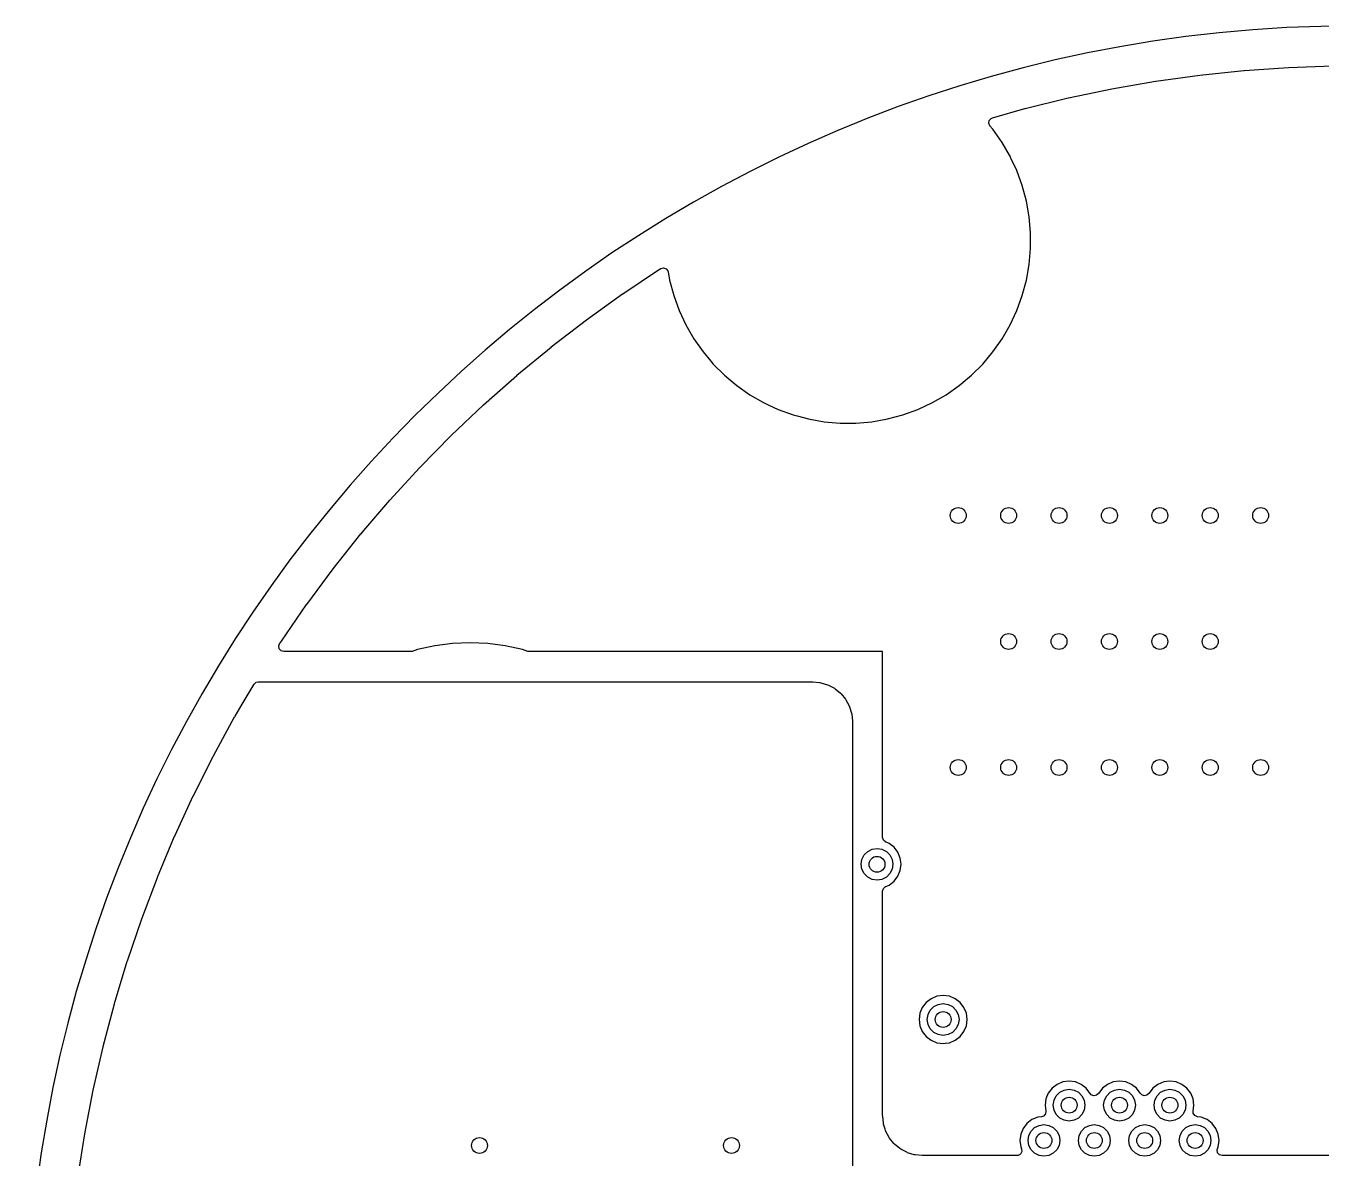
# Model space of a CAD drawing. Extents: x 116 to 183, y -128 to -37.6.
# Drawn here: x 115.95 to 148.59, y -66.1 to -37.57 of the extents above; entities that cross this region are included whole.
import ezdxf

# ---------------------------------------------------------------- set-up
doc = ezdxf.new("R2010")
doc.units = 0
doc.layers.add('BLACK', color=7, linetype='CONTINUOUS')

msp = doc.modelspace()

# ---------------------------------------------------------------- linework, layer by layer
at = {"layer": 'BLACK', "linetype": 'CONTINUOUS'}
for p, q in [((144.42392, -38.965906), (145.531056, -38.81204)), ((145.531056, -38.81204), (145.535187, -38.811539)), ((145.535187, -38.811539), (146.64692, -38.695984)), ((146.64692, -38.695984), (146.651152, -38.695618)), ((146.651152, -38.695618), (147.766196, -38.618506)), ((147.766196, -38.618506), (147.770408, -38.618288)), ((147.770408, -38.618288), (148.887397, -38.579711)), ((142.220778, -39.389185), (143.314555, -39.159325)), ((143.314555, -39.159325), (143.318706, -39.158528)), ((143.318706, -39.158528), (144.419805, -38.966551)), ((144.419805, -38.966551), (144.42392, -38.965906)), ((141.131407, -39.657615), (142.216629, -39.390132)), ((142.216629, -39.390132), (142.220778, -39.389185)), ((140.306502, -39.89134), (141.127332, -39.658694)), ((141.127332, -39.658694), (141.131407, -39.657615)), ((140.217319, -40.026336), (140.228358, -39.957344)), ((140.245331, -40.090344), (140.217319, -40.026336)), ((140.228358, -39.957344), (140.274946, -39.905273)), ((140.320534, -40.179969), (140.245331, -40.090344)), ((140.274946, -39.905273), (140.306502, -39.89134)), ((140.320539, -40.179975), (140.320534, -40.179969)), ((140.550959, -40.509048), (140.320539, -40.179975)), ((140.739209, -40.835108), (140.550959, -40.509048)), ((140.751817, -40.856945), (140.739209, -40.835108)), ((140.751825, -40.85696), (140.751817, -40.856945)), ((140.774038, -40.904597), (140.751825, -40.85696)), ((140.921597, -41.221038), (140.774038, -40.904597)), ((141.058995, -41.598535), (140.921597, -41.221038)), ((141.162969, -41.986571), (141.058995, -41.598535)), ((141.232728, -42.382192), (141.162969, -41.986571)), ((141.26774, -42.782388), (141.232728, -42.382192)), ((141.26774, -43.184112), (141.26774, -42.782388)), ((141.232728, -43.584308), (141.26774, -43.184112)), ((130.990412, -44.326581), (131.921138, -43.70759)), ((131.921138, -43.70759), (131.92466, -43.705334)), ((131.92466, -43.705334), (131.948175, -43.69084)), ((131.948175, -43.69084), (132.015574, -43.672423)), ((132.015574, -43.672423), (132.08223, -43.693367)), ((132.08223, -43.693367), (132.126982, -43.747024)), ((141.162969, -43.979929), (141.232728, -43.584308)), ((132.126982, -43.747024), (132.135353, -43.774868)), ((132.135353, -43.774868), (132.17151, -43.979923)), ((132.17151, -43.979923), (132.171513, -43.979936)), ((132.171513, -43.979936), (132.275481, -44.367954)), ((141.058995, -44.367965), (141.162969, -43.979929)), ((130.078202, -44.979676), (130.986983, -44.328948)), ((130.986983, -44.328948), (130.990412, -44.326581)), ((132.275481, -44.367954), (132.275484, -44.367964)), ((132.275484, -44.367964), (132.275485, -44.367965)), ((132.275485, -44.367965), (132.412883, -44.745462)), ((140.921597, -44.745462), (141.058995, -44.367965)), ((129.189078, -45.663868), (130.074825, -44.982183)), ((130.074825, -44.982183), (130.078202, -44.979676)), ((132.412883, -44.745462), (132.412886, -44.745469)), ((132.412886, -44.745469), (132.412887, -44.745471)), ((132.412887, -44.745471), (132.582654, -45.109539)), ((140.751821, -45.109548), (140.921597, -44.745462)), ((132.582654, -45.109539), (132.582662, -45.109554)), ((132.582662, -45.109554), (132.783516, -45.457443)), ((140.550959, -45.457452), (140.751821, -45.109548)), ((128.324053, -46.378378), (129.185761, -45.666513)), ((129.185761, -45.666513), (129.189078, -45.663868)), ((132.783516, -45.457443), (132.783525, -45.457458)), ((132.783525, -45.457458), (133.013945, -45.786531)), ((140.320539, -45.786525), (140.550959, -45.457452)), ((133.013945, -45.786531), (133.210902, -46.021255)), ((133.210902, -46.021255), (133.272164, -46.094264)), ((140.062316, -46.094264), (140.320539, -45.786525)), ((133.272164, -46.094264), (133.556226, -46.378326)), ((139.778254, -46.378326), (140.062316, -46.094264)), ((127.54571, -47.067835), (128.320859, -46.381111)), ((128.320859, -46.381111), (128.324053, -46.378378)), ((133.556226, -46.378326), (133.665595, -46.470097)), ((133.665595, -46.470097), (133.863958, -46.636544)), ((133.863958, -46.636544), (133.863964, -46.636548)), ((133.863964, -46.636548), (133.863965, -46.636549)), ((133.863965, -46.636549), (134.193038, -46.866969)), ((139.141442, -46.866969), (139.470515, -46.636549)), ((139.470515, -46.636549), (139.778254, -46.378326)), ((134.193038, -46.866969), (134.519098, -47.055219)), ((138.793538, -47.067831), (139.141442, -46.866969)), ((126.670592, -47.89476), (127.481139, -47.125137)), ((127.481139, -47.125137), (127.484287, -47.122251)), ((127.484287, -47.122251), (127.54571, -47.067835)), ((134.519098, -47.055219), (134.540935, -47.067827)), ((134.540935, -47.067827), (134.54095, -47.067835)), ((134.54095, -47.067835), (134.657646, -47.122251)), ((134.657646, -47.122251), (134.905028, -47.237607)), ((134.905028, -47.237607), (135.282525, -47.375005)), ((138.051955, -47.375005), (138.429452, -47.237607)), ((138.429452, -47.237607), (138.793538, -47.067831)), ((135.282525, -47.375005), (135.282531, -47.375006)), ((135.282531, -47.375006), (135.282535, -47.375008)), ((135.282535, -47.375008), (135.388203, -47.403321)), ((135.388203, -47.403321), (135.670561, -47.478979)), ((135.670561, -47.478979), (136.066182, -47.548738)), ((136.066182, -47.548738), (136.466376, -47.583749)), ((136.466376, -47.583749), (136.466377, -47.58375)), ((136.466377, -47.58375), (136.466378, -47.58375)), ((136.466378, -47.58375), (136.868103, -47.58375)), ((136.868103, -47.583749), (137.268298, -47.548738)), ((136.868103, -47.58375), (136.868103, -47.583749)), ((137.268298, -47.548738), (137.663919, -47.478979)), ((137.663919, -47.478979), (138.051955, -47.375005)), ((125.884104, -48.694839), (126.667608, -47.897693)), ((126.667608, -47.897693), (126.670592, -47.89476)), ((125.125711, -49.521577), (125.88121, -48.697888)), ((125.88121, -48.697888), (125.884104, -48.694839)), ((124.466462, -50.291998), (125.122911, -49.524736)), ((125.122911, -49.524736), (125.125711, -49.521577)), ((123.696703, -51.251152), (124.393584, -50.37729)), ((124.393584, -50.37729), (124.396298, -50.374006)), ((124.396298, -50.374006), (124.466462, -50.291998)), ((123.027847, -52.151862), (123.694147, -51.254474)), ((123.694147, -51.254474), (123.696703, -51.251152)), ((122.390442, -53.075175), (123.025386, -52.1553)), ((123.025386, -52.1553), (123.027847, -52.151862)), ((122.324679, -53.198353), (122.342995, -53.149127)), ((122.334623, -53.267511), (122.324679, -53.198353)), ((122.342995, -53.149127), (122.388138, -53.078639)), ((122.388138, -53.078639), (122.390442, -53.075175)), ((126.255707, -53.195452), (125.82087, -53.291853)), ((126.255716, -53.195451), (126.255707, -53.195452)), ((126.69728, -53.137317), (126.255716, -53.195451)), ((127.14224, -53.117891), (126.69728, -53.137317)), ((127.587199, -53.137317), (127.14224, -53.117891)), ((128.028763, -53.195451), (127.587199, -53.137317)), ((128.028772, -53.195452), (128.028763, -53.195451)), ((128.463609, -53.291853), (128.028772, -53.195452)), ((122.380378, -53.320315), (122.334623, -53.267511)), ((122.447417, -53.34), (122.380378, -53.320315)), ((125.649084, -53.34), (122.447417, -53.34)), ((125.686372, -53.334261), (125.649084, -53.34)), ((125.82087, -53.291853), (125.686372, -53.334261)), ((128.598108, -53.334261), (128.463609, -53.291853)), ((128.635396, -53.34), (128.598108, -53.334261)), ((136.540997, -53.34), (128.635396, -53.34)), ((136.541, -53.34), (136.540997, -53.34)), ((137.541, -53.34), (136.541, -53.34)), ((137.541, -54.34), (137.541, -53.34)), ((121.402935, -54.664796), (121.700537, -54.162768)), ((121.700537, -54.162768), (121.751655, -54.115138)), ((121.751655, -54.115138), (121.807203, -54.102)), ((121.807203, -54.102), (135.772907, -54.102)), ((135.772907, -54.102), (135.785061, -54.102597)), ((135.785061, -54.102597), (135.961941, -54.120018)), ((135.961941, -54.120018), (135.985769, -54.124757)), ((135.985769, -54.124757), (136.150001, -54.174576)), ((136.150001, -54.174576), (136.172453, -54.183877)), ((136.172453, -54.183877), (136.323798, -54.264772)), ((136.323798, -54.264772), (136.34401, -54.278277)), ((136.34401, -54.278277), (136.476666, -54.387145)), ((136.476666, -54.387145), (136.493854, -54.404333)), ((136.493854, -54.404333), (136.602722, -54.536989)), ((137.541, -54.340003), (137.541, -54.34)), ((137.541, -54.863998), (137.541, -54.340003)), ((121.223721, -54.967116), (121.402935, -54.664796)), ((136.602722, -54.536989), (136.616227, -54.557201)), ((136.616227, -54.557201), (136.697121, -54.708543)), ((136.697121, -54.708543), (136.706424, -54.731001)), ((136.706424, -54.731001), (136.75624, -54.895224)), ((120.674631, -55.969183), (121.211078, -54.988583)), ((121.211078, -54.988583), (121.213165, -54.984922)), ((121.213165, -54.984922), (121.223721, -54.967116)), ((136.75624, -54.895224), (136.760982, -54.919065)), ((136.760982, -54.919065), (136.778403, -55.095938)), ((136.778403, -55.095938), (136.779, -55.108092)), ((136.779, -55.108092), (136.779, -62.484)), ((137.541, -58.025572), (137.541, -54.863998)), ((120.170392, -56.971445), (120.672677, -55.972907)), ((120.672677, -55.972907), (120.674631, -55.969183)), ((119.711537, -57.967739), (120.16859, -56.975187)), ((120.16859, -56.975187), (120.170392, -56.971445)), ((119.267198, -59.025091), (119.699382, -57.994309)), ((119.699382, -57.994309), (119.701096, -57.990413)), ((119.701096, -57.990413), (119.711537, -57.967739)), ((137.541079, -58.029997), (137.541, -58.025572)), ((137.544075, -58.038998), (137.541079, -58.029997)), ((137.563143, -58.096291), (137.544075, -58.038998)), ((137.617546, -58.140133), (137.563143, -58.096291)), ((137.076393, -58.464886), (137.164886, -58.376393)), ((137.164886, -58.376393), (137.276393, -58.319577)), ((137.276393, -58.319577), (137.4, -58.3)), ((137.4, -58.3), (137.523607, -58.319577)), ((137.523607, -58.319577), (137.635114, -58.376393)), ((137.66792, -58.160999), (137.617546, -58.140133)), ((137.635114, -58.376393), (137.723607, -58.464886)), ((137.702841, -58.175464), (137.66792, -58.160999)), ((137.828282, -58.271718), (137.702841, -58.175464)), ((137.924536, -58.397159), (137.828282, -58.271718)), ((137.985044, -58.543238), (137.924536, -58.397159)), ((137, -58.7), (137.019577, -58.576393)), ((137.019577, -58.823607), (137, -58.7)), ((137.019577, -58.576393), (137.076393, -58.464886)), ((137.723607, -58.464886), (137.780423, -58.576393)), ((137.780423, -58.576393), (137.8, -58.7)), ((137.8, -58.7), (137.780423, -58.823607)), ((138.005682, -58.7), (137.985044, -58.543238)), ((137.985044, -58.856762), (138.005682, -58.7)), ((118.869291, -60.074081), (119.265647, -59.028977)), ((119.265647, -59.028977), (119.267198, -59.025091)), ((137.076393, -58.935114), (137.019577, -58.823607)), ((137.164886, -59.023607), (137.076393, -58.935114)), ((137.276393, -59.080423), (137.164886, -59.023607)), ((137.635114, -59.023607), (137.523607, -59.080423)), ((137.723607, -58.935114), (137.635114, -59.023607)), ((137.780423, -58.823607), (137.723607, -58.935114)), ((137.828282, -59.128282), (137.924536, -59.002841)), ((137.924536, -59.002841), (137.985044, -58.856762)), ((137.4, -59.1), (137.276393, -59.080423)), ((137.523607, -59.080423), (137.4, -59.1)), ((137.541, -59.374426), (137.560685, -59.307387)), ((137.541, -61.213998), (137.541, -59.374426)), ((137.560685, -59.307387), (137.613489, -59.261632)), ((137.613489, -59.261632), (137.61752, -59.259876)), ((137.61752, -59.259876), (137.702841, -59.224536)), ((137.702841, -59.224536), (137.828282, -59.128282)), ((118.507836, -61.136159), (118.867881, -60.078002)), ((118.867881, -60.078002), (118.869291, -60.074081)), ((118.183243, -62.210117), (118.506531, -61.140223)), ((118.506531, -61.140223), (118.507836, -61.136159)), ((137.541, -62.610998), (137.541, -61.213998)), ((139.064999, -62.005318), (138.908239, -62.025955)), ((139.065001, -62.005318), (139.064999, -62.005318)), ((139.22176, -62.025955), (139.065001, -62.005318)), ((117.895914, -63.294631), (118.182108, -62.214118)), ((118.182108, -62.214118), (118.183243, -62.210117)), ((138.540463, -62.30816), (138.479956, -62.454237)), ((138.636718, -62.182718), (138.540463, -62.30816)), ((138.76216, -62.086463), (138.636718, -62.182718)), ((138.741393, -62.375886), (138.829886, -62.287393)), ((138.908237, -62.025956), (138.76216, -62.086463)), ((138.829886, -62.287393), (138.941393, -62.230577)), ((138.908239, -62.025955), (138.908237, -62.025956)), ((138.941393, -62.230577), (139.065, -62.211)), ((139.065, -62.211), (139.188607, -62.230577)), ((139.188607, -62.230577), (139.300114, -62.287393)), ((139.221762, -62.025956), (139.22176, -62.025955)), ((139.367841, -62.086464), (139.221762, -62.025956)), ((139.300114, -62.287393), (139.388607, -62.375886)), ((139.493282, -62.182718), (139.367841, -62.086464)), ((139.589536, -62.308159), (139.493282, -62.182718)), ((139.650044, -62.454238), (139.589536, -62.308159)), ((136.779, -62.484), (136.779, -74.847431)), ((137.541, -65.033907), (137.541, -62.610998)), ((138.479955, -62.454239), (138.459318, -62.610998)), ((138.459318, -62.610998), (138.459318, -62.611001)), ((138.459318, -62.611001), (138.479955, -62.76776)), ((138.479956, -62.454237), (138.479955, -62.454239)), ((138.665, -62.611), (138.684577, -62.487393)), ((138.684577, -62.734607), (138.665, -62.611)), ((138.684577, -62.487393), (138.741393, -62.375886)), ((139.388607, -62.375886), (139.445423, -62.487393)), ((139.445423, -62.487393), (139.465, -62.611)), ((139.465, -62.611), (139.445423, -62.734607)), ((139.670682, -62.611), (139.650044, -62.454238)), ((139.650044, -62.767762), (139.670682, -62.611)), ((138.479955, -62.76776), (138.479956, -62.767762)), ((138.479956, -62.767762), (138.540464, -62.913841)), ((138.540464, -62.913841), (138.636718, -63.039282)), ((138.741393, -62.846114), (138.684577, -62.734607)), ((138.829886, -62.934607), (138.741393, -62.846114)), ((138.941393, -62.991423), (138.829886, -62.934607)), ((139.065, -63.011), (138.941393, -62.991423)), ((139.188607, -62.991423), (139.065, -63.011)), ((139.300114, -62.934607), (139.188607, -62.991423)), ((139.388607, -62.846114), (139.300114, -62.934607)), ((139.445423, -62.734607), (139.388607, -62.846114)), ((139.493282, -63.039282), (139.589536, -62.913841)), ((139.589536, -62.913841), (139.650044, -62.767762)), ((117.646201, -64.388374), (117.894907, -63.298719)), ((117.894907, -63.298719), (117.895914, -63.294631)), ((138.636718, -63.039282), (138.762159, -63.135536)), ((138.762159, -63.135536), (138.908238, -63.196044)), ((138.908238, -63.196044), (138.986619, -63.206363)), ((138.986619, -63.206363), (139.064999, -63.216682)), ((139.064999, -63.216682), (139.065, -63.216682)), ((139.065, -63.216682), (139.065001, -63.216682)), ((139.065001, -63.216682), (139.117254, -63.209802)), ((139.117254, -63.209802), (139.221762, -63.196044)), ((139.221762, -63.196044), (139.367841, -63.135536)), ((139.367841, -63.135536), (139.493282, -63.039282)), ((141.93716, -64.245463), (141.811718, -64.341718)), ((142.083237, -64.184956), (141.93716, -64.245463)), ((142.083239, -64.184955), (142.083237, -64.184956)), ((142.239999, -64.164318), (142.083239, -64.184955)), ((142.240001, -64.164318), (142.239999, -64.164318)), ((142.39676, -64.184955), (142.240001, -64.164318)), ((142.396762, -64.184956), (142.39676, -64.184955)), ((142.542841, -64.245464), (142.396762, -64.184956)), ((142.668282, -64.341718), (142.542841, -64.245464)), ((143.20716, -64.245463), (143.081718, -64.341718)), ((143.353237, -64.184956), (143.20716, -64.245463)), ((143.353239, -64.184955), (143.353237, -64.184956)), ((143.509999, -64.164318), (143.353239, -64.184955)), ((143.510001, -64.164318), (143.509999, -64.164318)), ((143.66676, -64.184955), (143.510001, -64.164318)), ((143.666762, -64.184956), (143.66676, -64.184955)), ((143.812841, -64.245464), (143.666762, -64.184956)), ((143.938282, -64.341718), (143.812841, -64.245464)), ((144.47716, -64.245463), (144.351718, -64.341718)), ((144.623237, -64.184956), (144.47716, -64.245463)), ((144.623239, -64.184955), (144.623237, -64.184956)), ((144.779999, -64.164318), (144.623239, -64.184955)), ((144.780001, -64.164318), (144.779999, -64.164318)), ((144.93676, -64.184955), (144.780001, -64.164318)), ((144.936762, -64.184956), (144.93676, -64.184955)), ((145.082841, -64.245464), (144.936762, -64.184956)), ((145.208282, -64.341718), (145.082841, -64.245464)), ((117.434471, -65.489645), (117.645324, -64.392547)), ((117.645324, -64.392547), (117.646201, -64.388374)), ((141.654955, -64.613239), (141.634318, -64.769998)), ((141.654956, -64.613237), (141.654955, -64.613239)), ((141.715463, -64.46716), (141.654956, -64.613237)), ((141.811718, -64.341718), (141.715463, -64.46716)), ((141.859577, -64.646393), (141.916393, -64.534886)), ((141.916393, -64.534886), (142.004886, -64.446393)), ((142.004886, -64.446393), (142.116393, -64.389577)), ((142.116393, -64.389577), (142.24, -64.37)), ((142.24, -64.37), (142.363607, -64.389577)), ((142.363607, -64.389577), (142.475114, -64.446393)), ((142.475114, -64.446393), (142.563607, -64.534886)), ((142.563607, -64.534886), (142.620423, -64.646393)), ((142.76368, -64.466044), (142.668282, -64.341718)), ((142.764541, -64.467166), (142.76368, -64.466044)), ((142.767613, -64.472487), (142.764541, -64.467166)), ((142.798349, -64.507959), (142.767613, -64.472487)), ((142.863214, -64.533927), (142.798349, -64.507959)), ((142.931821, -64.520703), (142.863214, -64.533927)), ((142.982387, -64.472487), (142.931821, -64.520703)), ((142.985458, -64.467166), (142.982387, -64.472487)), ((143.081718, -64.341718), (142.985458, -64.467166)), ((143.129577, -64.646393), (143.186393, -64.534886)), ((143.186393, -64.534886), (143.274886, -64.446393)), ((143.274886, -64.446393), (143.386393, -64.389577)), ((143.386393, -64.389577), (143.51, -64.37)), ((143.51, -64.37), (143.633607, -64.389577)), ((143.633607, -64.389577), (143.745114, -64.446393)), ((143.745114, -64.446393), (143.833607, -64.534886)), ((143.833607, -64.534886), (143.890423, -64.646393)), ((144.03368, -64.466044), (143.938282, -64.341718)), ((144.034541, -64.467166), (144.03368, -64.466044)), ((144.037613, -64.472487), (144.034541, -64.467166)), ((144.068349, -64.507959), (144.037613, -64.472487)), ((144.133214, -64.533927), (144.068349, -64.507959)), ((144.201821, -64.520703), (144.133214, -64.533927)), ((144.252387, -64.472487), (144.201821, -64.520703)), ((144.255458, -64.467166), (144.252387, -64.472487)), ((144.351718, -64.341718), (144.255458, -64.467166)), ((144.399577, -64.646393), (144.456393, -64.534886)), ((144.456393, -64.534886), (144.544886, -64.446393)), ((144.544886, -64.446393), (144.656393, -64.389577)), ((144.656393, -64.389577), (144.78, -64.37)), ((144.78, -64.37), (144.903607, -64.389577)), ((144.903607, -64.389577), (145.015114, -64.446393)), ((145.015114, -64.446393), (145.103607, -64.534886)), ((145.103607, -64.534886), (145.160423, -64.646393)), ((145.304536, -64.467159), (145.208282, -64.341718)), ((145.365044, -64.613238), (145.304536, -64.467159)), ((145.385682, -64.77), (145.365044, -64.613238)), ((141.634318, -64.769998), (141.634318, -64.770001)), ((141.634318, -64.770001), (141.654297, -64.921758)), ((141.654297, -64.921758), (141.643531, -64.990793)), ((141.84, -64.77), (141.859577, -64.646393)), ((141.859577, -64.893607), (141.84, -64.77)), ((141.916393, -65.005114), (141.859577, -64.893607)), ((142.620423, -64.893607), (142.563607, -65.005114)), ((142.620423, -64.646393), (142.64, -64.77)), ((142.64, -64.77), (142.620423, -64.893607)), ((143.11, -64.77), (143.129577, -64.646393)), ((143.129577, -64.893607), (143.11, -64.77)), ((143.186393, -65.005114), (143.129577, -64.893607)), ((143.890423, -64.893607), (143.833607, -65.005114)), ((143.890423, -64.646393), (143.91, -64.77)), ((143.91, -64.77), (143.890423, -64.893607)), ((144.38, -64.77), (144.399577, -64.646393)), ((144.399577, -64.893607), (144.38, -64.77)), ((144.456393, -65.005114), (144.399577, -64.893607)), ((145.160423, -64.893607), (145.103607, -65.005114)), ((145.160423, -64.646393), (145.18, -64.77)), ((145.18, -64.77), (145.160423, -64.893607)), ((145.365702, -64.921761), (145.385682, -64.77)), ((145.370088, -64.974291), (145.365702, -64.921761)), ((137.541597, -65.046061), (137.541, -65.033907)), ((137.559018, -65.222941), (137.541597, -65.046061)), ((137.563757, -65.246769), (137.559018, -65.222941)), ((137.602728, -65.375239), (137.563757, -65.246769)), ((141.176718, -65.230718), (141.080463, -65.35616)), ((141.30216, -65.134463), (141.176718, -65.230718)), ((141.448237, -65.073956), (141.30216, -65.134463)), ((141.369886, -65.335393), (141.481393, -65.278577)), ((141.448238, -65.073956), (141.448237, -65.073956)), ((141.547544, -65.060882), (141.448238, -65.073956)), ((141.481393, -65.278577), (141.605, -65.259)), ((141.597151, -65.043049), (141.547544, -65.060882)), ((141.643531, -64.990793), (141.597151, -65.043049)), ((141.605, -65.259), (141.728607, -65.278577)), ((141.728607, -65.278577), (141.840114, -65.335393)), ((142.004886, -65.093607), (141.916393, -65.005114)), ((142.116393, -65.150423), (142.004886, -65.093607)), ((142.24, -65.17), (142.116393, -65.150423)), ((142.363607, -65.150423), (142.24, -65.17)), ((142.475114, -65.093607), (142.363607, -65.150423)), ((142.563607, -65.005114), (142.475114, -65.093607)), ((142.639886, -65.335393), (142.751393, -65.278577)), ((142.751393, -65.278577), (142.875, -65.259)), ((142.875, -65.259), (142.998607, -65.278577)), ((142.998607, -65.278577), (143.110114, -65.335393)), ((143.274886, -65.093607), (143.186393, -65.005114)), ((143.386393, -65.150423), (143.274886, -65.093607)), ((143.51, -65.17), (143.386393, -65.150423)), ((143.633607, -65.150423), (143.51, -65.17)), ((143.745114, -65.093607), (143.633607, -65.150423)), ((143.833607, -65.005114), (143.745114, -65.093607)), ((143.909886, -65.335393), (144.021393, -65.278577)), ((144.021393, -65.278577), (144.145, -65.259)), ((144.145, -65.259), (144.268607, -65.278577)), ((144.268607, -65.278577), (144.380114, -65.335393)), ((144.544886, -65.093607), (144.456393, -65.005114)), ((144.656393, -65.150423), (144.544886, -65.093607)), ((144.78, -65.17), (144.656393, -65.150423)), ((144.903607, -65.150423), (144.78, -65.17)), ((145.015114, -65.093607), (144.903607, -65.150423)), ((145.103607, -65.005114), (145.015114, -65.093607)), ((145.179886, -65.335393), (145.291393, -65.278577)), ((145.291393, -65.278577), (145.415, -65.259)), ((145.408559, -65.032615), (145.370088, -64.974291)), ((145.472455, -65.060882), (145.408559, -65.032615)), ((145.415, -65.259), (145.538607, -65.278577)), ((145.571762, -65.073956), (145.472455, -65.060882)), ((145.538607, -65.278577), (145.650114, -65.335393)), ((145.717841, -65.134464), (145.571762, -65.073956)), ((145.843282, -65.230718), (145.717841, -65.134464)), ((145.939536, -65.356159), (145.843282, -65.230718)), ((117.260708, -66.598549), (117.433652, -65.494287)), ((117.433652, -65.494287), (117.434384, -65.490093)), ((117.434384, -65.490093), (117.434471, -65.489645)), ((137.613575, -65.410998), (137.602728, -65.375239)), ((137.622877, -65.433453), (137.613575, -65.410998)), ((137.703772, -65.584798), (137.622877, -65.433453)), ((137.717277, -65.60501), (137.703772, -65.584798)), ((137.826145, -65.737666), (137.717277, -65.60501)), ((141.019955, -65.502239), (140.999318, -65.658998)), ((141.019956, -65.502237), (141.019955, -65.502239)), ((141.080463, -65.35616), (141.019956, -65.502237)), ((141.205, -65.659), (141.224577, -65.535393)), ((141.224577, -65.535393), (141.281393, -65.423886)), ((141.281393, -65.423886), (141.369886, -65.335393)), ((141.840114, -65.335393), (141.928607, -65.423886)), ((141.928607, -65.423886), (141.985423, -65.535393)), ((141.985423, -65.535393), (142.005, -65.659)), ((142.475, -65.659), (142.494577, -65.535393)), ((142.494577, -65.535393), (142.551393, -65.423886)), ((142.551393, -65.423886), (142.639886, -65.335393)), ((143.110114, -65.335393), (143.198607, -65.423886)), ((143.198607, -65.423886), (143.255423, -65.535393)), ((143.255423, -65.535393), (143.275, -65.659)), ((143.745, -65.659), (143.764577, -65.535393)), ((143.764577, -65.535393), (143.821393, -65.423886)), ((143.821393, -65.423886), (143.909886, -65.335393)), ((144.380114, -65.335393), (144.468607, -65.423886)), ((144.468607, -65.423886), (144.525423, -65.535393)), ((144.525423, -65.535393), (144.545, -65.659)), ((145.015, -65.659), (145.034577, -65.535393)), ((145.034577, -65.535393), (145.091393, -65.423886)), ((145.091393, -65.423886), (145.179886, -65.335393)), ((145.650114, -65.335393), (145.738607, -65.423886)), ((145.738607, -65.423886), (145.795423, -65.535393)), ((145.795423, -65.535393), (145.815, -65.659)), ((146.000044, -65.502238), (145.939536, -65.356159)), ((146.020682, -65.659), (146.000044, -65.502238)), ((137.843333, -65.754854), (137.826145, -65.737666)), ((137.975989, -65.863722), (137.843333, -65.754854)), ((137.996201, -65.877227), (137.975989, -65.863722)), ((138.147543, -65.958121), (137.996201, -65.877227)), ((140.999318, -65.658998), (140.999318, -65.659001)), ((140.999318, -65.659001), (141.019955, -65.81576)), ((141.019955, -65.81576), (141.019956, -65.815762)), ((141.019956, -65.815762), (141.041821, -65.868549)), ((141.041821, -65.868549), (141.04929, -65.938016)), ((141.224577, -65.782607), (141.205, -65.659)), ((141.281393, -65.894114), (141.224577, -65.782607)), ((141.369886, -65.982607), (141.281393, -65.894114)), ((141.928607, -65.894114), (141.840114, -65.982607)), ((141.985423, -65.782607), (141.928607, -65.894114)), ((142.005, -65.659), (141.985423, -65.782607)), ((142.494577, -65.782607), (142.475, -65.659)), ((142.551393, -65.894114), (142.494577, -65.782607)), ((142.639886, -65.982607), (142.551393, -65.894114)), ((143.198607, -65.894114), (143.110114, -65.982607)), ((143.255423, -65.782607), (143.198607, -65.894114)), ((143.275, -65.659), (143.255423, -65.782607)), ((143.764577, -65.782607), (143.745, -65.659)), ((143.821393, -65.894114), (143.764577, -65.782607)), ((143.909886, -65.982607), (143.821393, -65.894114)), ((144.468607, -65.894114), (144.380114, -65.982607)), ((144.525423, -65.782607), (144.468607, -65.894114)), ((144.545, -65.659), (144.525423, -65.782607)), ((145.034577, -65.782607), (145.015, -65.659)), ((145.091393, -65.894114), (145.034577, -65.782607)), ((145.179886, -65.982607), (145.091393, -65.894114)), ((145.738607, -65.894114), (145.650114, -65.982607)), ((145.795423, -65.782607), (145.738607, -65.894114)), ((145.815, -65.659), (145.795423, -65.782607)), ((145.970002, -65.898353), (145.978177, -65.868552)), ((145.979946, -65.967511), (145.970002, -65.898353)), ((145.978177, -65.868552), (146.000044, -65.815762)), ((146.000044, -65.815762), (146.020682, -65.659)), ((138.170001, -65.967424), (138.147543, -65.958121)), ((138.334224, -66.01724), (138.170001, -65.967424)), ((138.358065, -66.021982), (138.334224, -66.01724)), ((138.534939, -66.039403), (138.358065, -66.021982)), ((138.547093, -66.04), (138.534939, -66.039403)), ((140.92726, -66.04), (138.547093, -66.04)), ((140.957927, -66.036148), (140.92726, -66.04)), ((141.018015, -66.000495), (140.957927, -66.036148)), ((141.04929, -65.938016), (141.018015, -66.000495)), ((141.481393, -66.039423), (141.369886, -65.982607)), ((141.605, -66.059), (141.481393, -66.039423)), ((141.728607, -66.039423), (141.605, -66.059)), ((141.840114, -65.982607), (141.728607, -66.039423)), ((142.751393, -66.039423), (142.639886, -65.982607)), ((142.875, -66.059), (142.751393, -66.039423)), ((142.998607, -66.039423), (142.875, -66.059)), ((143.110114, -65.982607), (142.998607, -66.039423)), ((144.021393, -66.039423), (143.909886, -65.982607)), ((144.145, -66.059), (144.021393, -66.039423)), ((144.268607, -66.039423), (144.145, -66.059)), ((144.380114, -65.982607), (144.268607, -66.039423)), ((145.291393, -66.039423), (145.179886, -65.982607)), ((145.415, -66.059), (145.291393, -66.039423)), ((145.538607, -66.039423), (145.415, -66.059)), ((145.650114, -65.982607), (145.538607, -66.039423)), ((146.025701, -66.020315), (145.979946, -65.967511)), ((146.09274, -66.04), (146.025701, -66.020315)), ((153.88126, -66.04), (146.09274, -66.04))]:
    msp.add_line(p, q, dxfattribs=at)
at = {"layer": 'BLACK'}
for centre in [(139.446, -49.911), (140.716, -49.911), (141.986, -49.911), (143.256, -49.911), (144.526, -49.911), (145.796, -49.911), (147.066, -49.911), (140.716, -53.086), (141.986, -53.086), (143.256, -53.086), (144.526, -53.086), (145.796, -53.086), (139.446, -56.261), (140.716, -56.261), (141.986, -56.261), (143.256, -56.261), (144.526, -56.261), (145.796, -56.261), (147.066, -56.261), (137.4, -58.7), (139.065, -62.611), (142.24, -64.77), (143.51, -64.77), (144.78, -64.77), (127.381, -65.786), (133.731, -65.786), (141.605, -65.659), (142.875, -65.659), (144.145, -65.659), (145.415, -65.659)]:
    msp.add_circle(centre, 0.2, dxfattribs=at)
msp.add_arc((149.450502, -71.074296), 33.5, 0, 180, dxfattribs=at)

doc.saveas('drawing.dxf')
